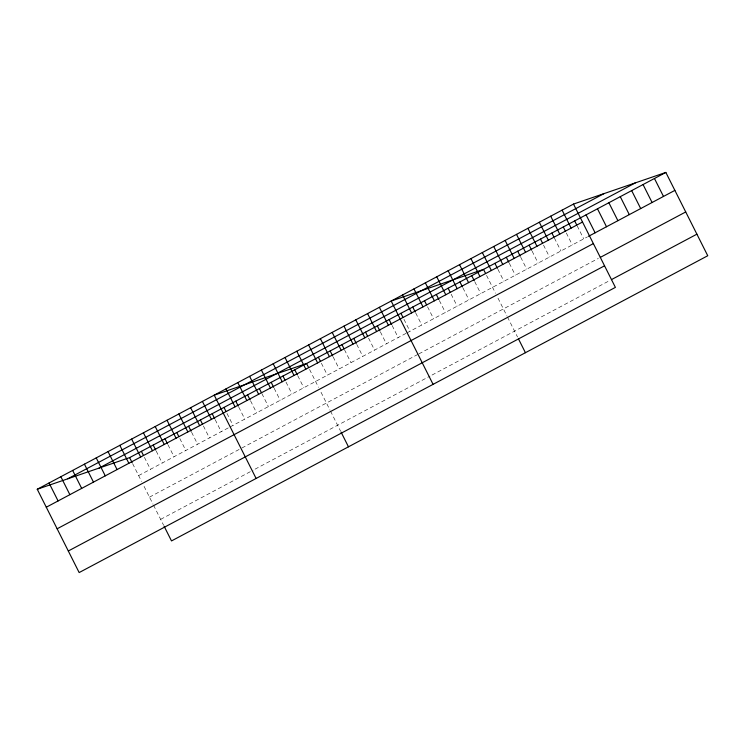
<?xml version="1.0" encoding="UTF-8"?>
<svg xmlns="http://www.w3.org/2000/svg" width="745" height="745" viewBox="0 0 745 745"><rect width="100%" height="100%" fill="white"/><g stroke="black" fill="none" stroke-linecap="round" stroke-linejoin="round"><path stroke-width="0.56" stroke-dasharray="3.73 2.79" d="M138.635 475.571L229.078 427.472M230.065 426.95L406.044 333.36M407.021 332.838L587.516 236.845M149.484 497.139L240.914 448.518M241.892 447.996L417.871 354.406M418.858 353.884L598.365 258.413M160.659 519.358L253.067 470.216M255.032 469.173L430.033 376.104M431.998 375.061L609.54 280.642M577.198 225.903L583.717 238.866M566.302 232.962L572.318 244.928M554.401 238.018L560.929 250.99M543.515 245.077L549.531 257.053M532.116 251.139L538.132 263.106M520.718 257.202L526.743 269.169M509.329 263.255L515.344 275.231M497.93 269.317L503.946 281.293M486.532 275.38L495.518 293.232M497.977 298.13L506.963 315.992M507.466 316.998L517.533 337.019M474.742 281.657L480.758 293.623M462.943 287.924L468.959 299.9M451.144 294.201L457.16 306.176M439.345 300.477L445.361 312.444M427.546 306.754L433.571 318.72M415.747 313.021L421.772 324.997M403.948 319.298L409.974 331.264M392.159 325.574L398.175 337.541M380.36 331.851L386.376 343.817M368.561 338.118L374.577 350.094M356.762 344.395L362.787 356.361M344.46 349.675L350.988 362.638M333.164 356.939L339.189 368.915M321.374 363.215L327.39 375.191M309.575 369.492L318.553 387.344M321.021 392.243L329.998 410.104M330.51 411.11L340.577 431.132M297.776 375.769L303.792 387.735M285.978 382.036L292.003 394.012M274.179 388.313L280.204 400.279M261.886 393.593L268.405 406.556M250.59 400.866L256.606 412.832M238.791 407.133L244.807 419.109M226.992 413.41L233.008 425.376M215.193 419.686L221.218 431.653M203.394 425.954L209.419 437.93M191.595 432.23L197.621 444.206M179.806 438.507L185.822 450.474M168.007 444.784L174.023 456.75M156.208 451.051L162.224 463.027M144.409 457.328L150.434 469.303M132.61 463.604L141.587 481.456M144.055 486.355L153.032 504.216M153.544 505.222L163.611 525.244"/><path stroke-width="1.12" d="M573.492 204.074L615.398 287.384L79.156 572.57L37.25 489.26L573.492 204.074L665.844 172.43L707.75 255.74L171.508 540.926L164.105 526.221M67.73 478.811L603.971 193.625M99.122 468.056L635.373 182.87M37.25 489.26L129.602 457.616L665.844 172.43M46.283 507.215L582.525 222.029M588.466 236.342L674.877 190.385M57.132 528.782L593.374 243.596M600.265 257.407L685.726 211.952M68.307 551.002L604.549 265.816M611.44 279.626L696.901 234.172M654.455 178.493L663.488 196.447M643.056 184.555L652.089 202.51M631.667 190.608L640.691 208.563M620.268 196.671L629.302 214.625M608.87 202.733L617.903 220.688M597.481 208.796L606.505 226.75M586.082 214.849L595.115 232.803M574.684 220.911L576.695 224.906M562.103 210.127L571.136 228.082M563.294 226.974L565.297 230.959M550.704 216.19L559.737 234.144M551.896 233.036L553.898 237.022M539.315 222.252L548.339 240.207M540.497 239.089L542.509 243.084M527.916 228.315L536.949 246.269M529.108 245.152L531.613 250.143M516.518 234.368L525.551 252.322M517.71 251.214L520.215 256.206M505.129 240.43L514.152 258.385M506.311 257.276L508.826 262.259M493.73 246.493L502.763 264.447M494.922 263.33L497.427 268.321M482.332 252.555L491.365 270.51M485.535 273.387L483.524 269.392L391.172 301.036L433.078 384.346M518.52 338.984L525.43 352.711M470.942 258.608L479.966 276.563M471.725 275.669L474.239 280.66M459.544 264.671L468.577 282.625M459.926 281.945L462.44 286.927M448.145 270.733L457.179 288.688M448.136 288.213L450.138 292.208M436.756 276.795L445.78 294.75M436.337 294.489L438.842 299.481M425.358 282.849L434.391 300.812M424.538 300.766L426.54 304.752M413.959 288.911L422.992 306.865M412.739 307.042L415.244 312.025M402.57 294.973L411.594 312.928M400.94 313.31L402.952 317.305M389.141 319.586L391.656 324.578M379.373 307.303L388.406 325.267M377.352 325.863L379.857 330.845M367.574 313.58L376.607 331.534M365.553 332.14L367.555 336.125M355.784 319.856L364.808 337.811M353.754 338.407L356.259 343.398M343.985 326.133L353.009 344.088M341.955 344.684L343.966 348.669M332.186 332.4L341.219 350.355M330.156 350.96L332.67 355.942M320.387 338.677L329.42 356.632M318.357 357.228L320.369 361.223M308.588 344.954L317.621 362.908M308.57 367.499L306.567 363.504L214.215 395.148L256.112 478.458M341.07 432.109L348.464 446.823M296.789 351.23L305.822 369.185M294.769 369.781L297.274 374.772M285 357.498L294.024 375.452M282.97 376.057L284.972 380.043M273.201 363.774L282.225 381.729M271.171 382.325L273.676 387.316M261.402 370.051L270.435 388.005M259.372 388.601L261.383 392.596M249.603 376.327L258.636 394.282M247.573 394.878L250.087 399.86M237.804 382.595L246.837 400.549M235.783 401.155L238.288 406.137M226.005 388.871L235.038 406.826M223.984 407.422L225.986 411.417M212.185 413.699L214.69 418.69M202.417 401.415L211.44 419.379M200.386 419.975L202.398 423.961M190.618 407.692L199.651 425.646M188.587 426.252L191.102 431.234M178.819 413.969L187.852 431.923M176.788 432.519L178.8 436.514M167.02 420.245L176.053 438.2M164.999 438.796L167.504 443.787M155.221 426.512L164.254 444.467M153.2 445.072L155.705 450.054M143.431 432.789L152.455 450.744M141.401 451.34L143.403 455.335M131.632 439.066L140.656 457.02M129.602 457.616L132.107 462.608M119.833 445.342L128.866 463.297M108.034 451.61L117.067 469.564M96.235 457.886L105.269 475.841M84.436 464.163L93.47 482.117M72.647 470.43L81.671 488.394M60.848 476.707L69.872 494.661M49.049 482.983L58.082 500.938"/></g></svg>
